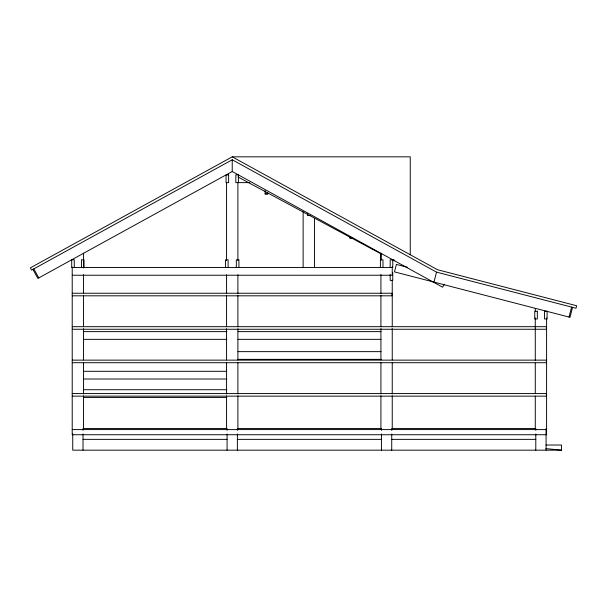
<?xml version="1.0" encoding="UTF-8"?>
<svg xmlns="http://www.w3.org/2000/svg" width="607" height="607" viewBox="0 0 607 607"><rect width="100%" height="100%" fill="white"/><g stroke="black" fill="none" stroke-linecap="round" stroke-linejoin="round"><path stroke-width="0.91" d="M433.959 282.103L436.539 272.141L232.231 159.77L31.587 270.115L30.35 267.862L232.231 156.834L410.249 156.834L410.249 254.743M569.009 317.051L571.589 307.089M572.583 307.347L570.003 317.309L394.474 271.883L396.409 264.409L407.373 267.247M444.233 284.197L442.579 287.202L232.231 171.508L37.884 278.401L32.922 269.387M249.765 182.624L235.827 182.624L235.827 174.907L238.399 174.907L238.399 182.624M265.13 193.496L267.702 193.496M310.071 215.538L307.499 215.538L307.499 213.649M352.447 238.354L349.875 238.354L349.875 236.464M380.923 259.477L381.021 253.134M393.958 259.804L390.18 259.804L390.18 267.52M392.243 260.578L394.816 260.578M72.218 275.237L392.243 275.237L392.243 266.936M72.218 293.242L392.046 293.242L392.046 295.814L72.218 295.814M72.218 326.687L546.399 326.687L546.399 329.26L72.218 329.26M83.819 331.627L226.806 331.627M238.05 331.627L381.037 331.627M83.819 339.343L226.806 339.343M238.05 339.343L381.037 339.343M238.05 351.643L381.037 351.643M237.694 359.359L381.393 359.359M72.218 360.133L546.399 360.133L546.399 362.705L72.218 362.705M83.819 371.294L226.806 371.294M83.819 379.011L226.806 379.011M83.819 389.717L226.806 389.717M72.218 393.571L546.399 393.571L546.399 396.143L72.218 396.143M83.819 397.433L226.806 397.433M72.218 429.589L546.399 429.589L546.399 434.733M83.022 439.362L227.086 439.362M237.375 439.362L381.439 439.362M391.727 439.362L535.791 439.362M546.08 445.022L561.513 445.022L561.513 450.166L72.734 450.166L72.734 433.959M545.898 448.611L561.513 450.166M436.539 272.141L576.005 308.235L576.65 305.746L437.495 269.728L232.231 156.834M237.936 176.933L381.31 254.03M33.825 268.886L38.78 277.907M546.596 317.916L546.596 434.733L72.218 434.733L72.218 267.057M546.08 428.557L546.08 450.166M535.791 430.363L535.791 428.557L391.727 428.557L391.727 430.363M535.791 433.959L535.791 450.166M535.275 308.5L535.275 311.323M535.275 317.916L535.275 360.308M535.275 363.138L535.275 393.283M535.275 396.113L535.275 429.081M392.759 259.804L392.759 267.52L71.702 267.52L71.702 259.804L74.274 259.804L74.274 267.52M392.759 272.664L392.759 280.381L390.18 280.381L390.18 274.379M392.243 280.206L392.243 326.741M392.243 328.554L392.243 359.898M392.243 362.683L392.243 393.996M392.243 395.863L392.243 429.05M391.727 433.959L391.727 450.166M382.979 267.52L382.979 259.804L380.407 259.804L380.407 267.52M381.439 430.363L381.439 428.557L237.375 428.557L237.375 430.363M381.439 433.959L381.439 450.166M380.923 253.658L380.923 260.297M380.923 274.516L380.923 293.583M380.923 295.374L380.923 326.741M380.923 328.554L380.923 359.898M380.923 362.683L380.923 393.996M380.923 395.863L380.923 429.05M314.449 218.474L314.449 267.672M303.128 211.858L303.128 267.672M267.702 192.427L267.702 194.278L265.13 194.278L265.13 190.575M238.915 267.52L238.915 259.804L236.343 259.804L236.343 267.52M237.891 182.874L237.891 260.517M237.891 274.721L237.891 293.651M237.891 295.548L237.891 326.794M237.891 328.69L237.891 359.936M237.891 362.774L237.891 394.019M237.891 395.916L237.891 429.05M237.375 433.959L237.375 450.166M232.231 159.77L232.231 171.508M228.111 267.52L228.111 259.804L225.538 259.804L225.538 267.52M227.086 430.363L227.086 428.557L83.022 428.557L83.022 430.363M227.086 433.959L227.086 450.166M226.57 182.874L226.57 260.517M226.57 274.721L226.57 293.651M226.57 295.548L226.57 326.794M226.57 328.69L226.57 359.936M226.57 362.774L226.57 394.019M226.57 395.916L226.57 429.05M84.047 267.52L84.047 259.804L81.475 259.804L81.475 267.52M83.432 253.134L83.538 268.006M83.538 274.637L83.538 293.583M83.538 295.48L83.538 326.741M83.538 328.63L83.538 359.898M83.538 362.736L83.538 393.996M83.538 395.893L83.538 429.05M83.022 433.959L83.022 450.166M228.627 174.907L226.054 174.907L226.054 182.624L228.627 182.624L228.627 174.907M537.332 311.254L534.759 311.254L534.759 318.971L537.332 318.971L537.332 311.254M547.112 311.254L544.54 311.254L544.54 318.971L547.112 318.971L547.112 311.254"/></g></svg>
